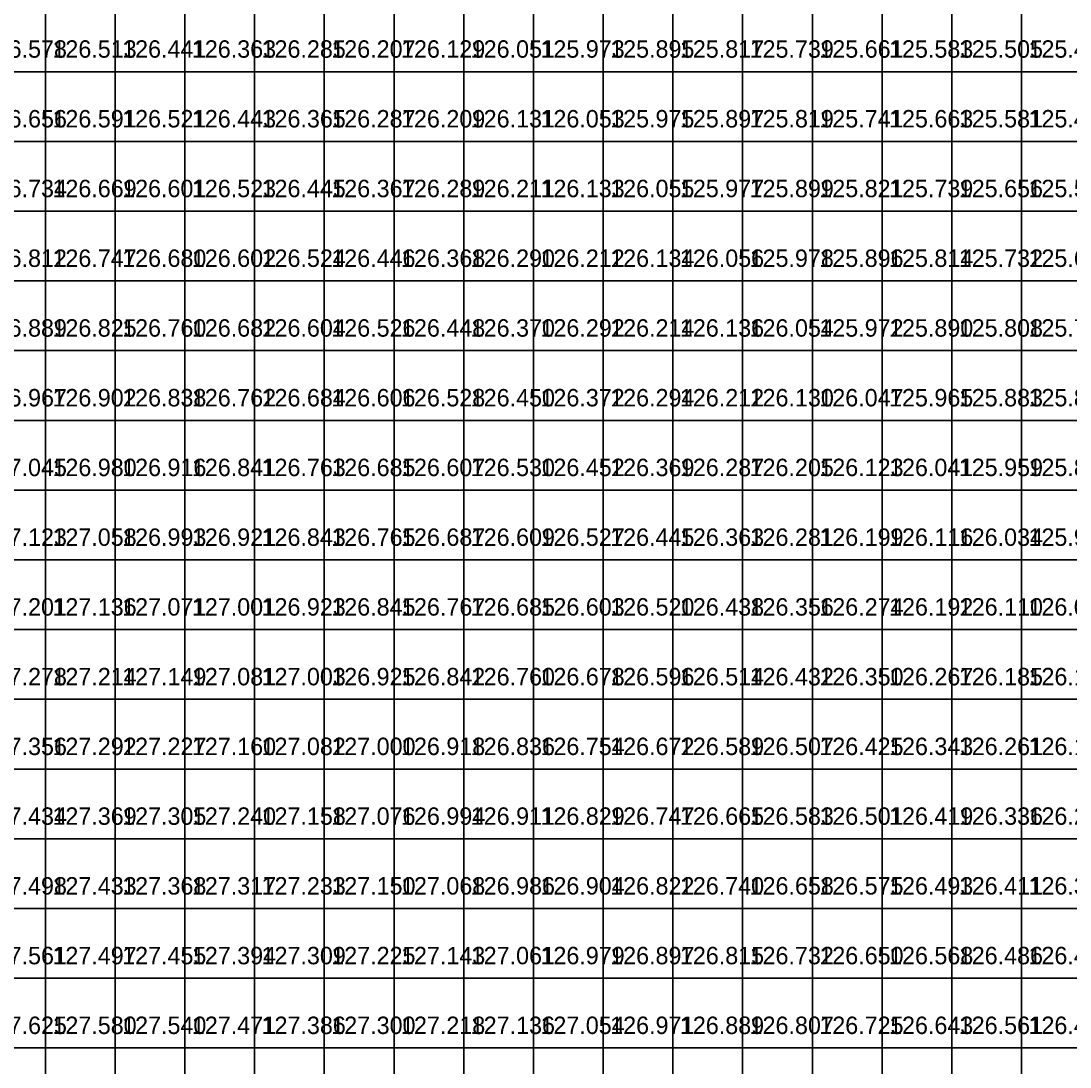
# Model space of a CAD drawing. Header units: metres. Extents: x 287857 to 287978, y 62957 to 63018.
# Drawn here: x 287917.57 to 287932.62, y 62987.56 to 63002.56 of the extents above; entities that cross this region are included whole.
import ezdxf

# ---------------------------------------------------------------- set-up
doc = ezdxf.new("R2010")
doc.units = ezdxf.units.M
for name, color, linetype, true_color in [('SURVEY-INTERP', 7, 'Continuous', 0x94a3b8), ('SURVEY-LEVEL-TXT', 7, 'Continuous', 0x4ade80), ('SURVEY-REAL', 7, 'Continuous', 0x4ade80)]:
    doc.layers.add(name, color=color, linetype=linetype, true_color=true_color)

msp = doc.modelspace()

# ---------------------------------------------------------------- linework, layer by layer
at = {"layer": 'SURVEY-INTERP'}
for points in [[(287916.925, 63001.831, 126.578), (287917.925, 63001.831, 126.578), (287917.925, 63002.831, 126.578), (287916.925, 63002.831, 126.578), (287916.925, 63001.831, 126.578)], [(287917.925, 63001.831, 126.513), (287918.925, 63001.831, 126.513), (287918.925, 63002.831, 126.513), (287917.925, 63002.831, 126.513), (287917.925, 63001.831, 126.513)], [(287918.925, 63001.831, 126.441), (287919.925, 63001.831, 126.441), (287919.925, 63002.831, 126.441), (287918.925, 63002.831, 126.441), (287918.925, 63001.831, 126.441)], [(287919.925, 63001.831, 126.363), (287920.925, 63001.831, 126.363), (287920.925, 63002.831, 126.363), (287919.925, 63002.831, 126.363), (287919.925, 63001.831, 126.363)], [(287920.925, 63001.831, 126.285), (287921.925, 63001.831, 126.285), (287921.925, 63002.831, 126.285), (287920.925, 63002.831, 126.285), (287920.925, 63001.831, 126.285)], [(287921.925, 63001.831, 126.207), (287922.925, 63001.831, 126.207), (287922.925, 63002.831, 126.207), (287921.925, 63002.831, 126.207), (287921.925, 63001.831, 126.207)], [(287922.925, 63001.831, 126.129), (287923.925, 63001.831, 126.129), (287923.925, 63002.831, 126.129), (287922.925, 63002.831, 126.129), (287922.925, 63001.831, 126.129)], [(287923.925, 63001.831, 126.051), (287924.925, 63001.831, 126.051), (287924.925, 63002.831, 126.051), (287923.925, 63002.831, 126.051), (287923.925, 63001.831, 126.051)], [(287924.925, 63001.831, 125.973), (287925.925, 63001.831, 125.973), (287925.925, 63002.831, 125.973), (287924.925, 63002.831, 125.973), (287924.925, 63001.831, 125.973)], [(287925.925, 63001.831, 125.895), (287926.925, 63001.831, 125.895), (287926.925, 63002.831, 125.895), (287925.925, 63002.831, 125.895), (287925.925, 63001.831, 125.895)], [(287926.925, 63001.831, 125.817), (287927.925, 63001.831, 125.817), (287927.925, 63002.831, 125.817), (287926.925, 63002.831, 125.817), (287926.925, 63001.831, 125.817)], [(287927.925, 63001.831, 125.739), (287928.925, 63001.831, 125.739), (287928.925, 63002.831, 125.739), (287927.925, 63002.831, 125.739), (287927.925, 63001.831, 125.739)], [(287928.925, 63001.831, 125.661), (287929.925, 63001.831, 125.661), (287929.925, 63002.831, 125.661), (287928.925, 63002.831, 125.661), (287928.925, 63001.831, 125.661)], [(287929.925, 63001.831, 125.583), (287930.925, 63001.831, 125.583), (287930.925, 63002.831, 125.583), (287929.925, 63002.831, 125.583), (287929.925, 63001.831, 125.583)], [(287930.925, 63001.831, 125.505), (287931.925, 63001.831, 125.505), (287931.925, 63002.831, 125.505), (287930.925, 63002.831, 125.505), (287930.925, 63001.831, 125.505)], [(287931.925, 63001.831, 125.423), (287932.925, 63001.831, 125.423), (287932.925, 63002.831, 125.423), (287931.925, 63002.831, 125.423), (287931.925, 63001.831, 125.423)], [(287916.925, 63000.831, 126.656), (287917.925, 63000.831, 126.656), (287917.925, 63001.831, 126.656), (287916.925, 63001.831, 126.656), (287916.925, 63000.831, 126.656)], [(287917.925, 63000.831, 126.591), (287918.925, 63000.831, 126.591), (287918.925, 63001.831, 126.591), (287917.925, 63001.831, 126.591), (287917.925, 63000.831, 126.591)], [(287918.925, 63000.831, 126.521), (287919.925, 63000.831, 126.521), (287919.925, 63001.831, 126.521), (287918.925, 63001.831, 126.521), (287918.925, 63000.831, 126.521)], [(287919.925, 63000.831, 126.443), (287920.925, 63000.831, 126.443), (287920.925, 63001.831, 126.443), (287919.925, 63001.831, 126.443), (287919.925, 63000.831, 126.443)], [(287920.925, 63000.831, 126.365), (287921.925, 63000.831, 126.365), (287921.925, 63001.831, 126.365), (287920.925, 63001.831, 126.365), (287920.925, 63000.831, 126.365)], [(287921.925, 63000.831, 126.287), (287922.925, 63000.831, 126.287), (287922.925, 63001.831, 126.287), (287921.925, 63001.831, 126.287), (287921.925, 63000.831, 126.287)], [(287922.925, 63000.831, 126.209), (287923.925, 63000.831, 126.209), (287923.925, 63001.831, 126.209), (287922.925, 63001.831, 126.209), (287922.925, 63000.831, 126.209)], [(287923.925, 63000.831, 126.131), (287924.925, 63000.831, 126.131), (287924.925, 63001.831, 126.131), (287923.925, 63001.831, 126.131), (287923.925, 63000.831, 126.131)], [(287924.925, 63000.831, 126.053), (287925.925, 63000.831, 126.053), (287925.925, 63001.831, 126.053), (287924.925, 63001.831, 126.053), (287924.925, 63000.831, 126.053)], [(287925.925, 63000.831, 125.975), (287926.925, 63000.831, 125.975), (287926.925, 63001.831, 125.975), (287925.925, 63001.831, 125.975), (287925.925, 63000.831, 125.975)], [(287926.925, 63000.831, 125.897), (287927.925, 63000.831, 125.897), (287927.925, 63001.831, 125.897), (287926.925, 63001.831, 125.897), (287926.925, 63000.831, 125.897)], [(287927.925, 63000.831, 125.819), (287928.925, 63000.831, 125.819), (287928.925, 63001.831, 125.819), (287927.925, 63001.831, 125.819), (287927.925, 63000.831, 125.819)], [(287928.925, 63000.831, 125.741), (287929.925, 63000.831, 125.741), (287929.925, 63001.831, 125.741), (287928.925, 63001.831, 125.741), (287928.925, 63000.831, 125.741)], [(287929.925, 63000.831, 125.663), (287930.925, 63000.831, 125.663), (287930.925, 63001.831, 125.663), (287929.925, 63001.831, 125.663), (287929.925, 63000.831, 125.663)], [(287930.925, 63000.831, 125.581), (287931.925, 63000.831, 125.581), (287931.925, 63001.831, 125.581), (287930.925, 63001.831, 125.581), (287930.925, 63000.831, 125.581)], [(287931.925, 63000.831, 125.499), (287932.925, 63000.831, 125.499), (287932.925, 63001.831, 125.499), (287931.925, 63001.831, 125.499), (287931.925, 63000.831, 125.499)], [(287916.925, 62999.831, 126.734), (287917.925, 62999.831, 126.734), (287917.925, 63000.831, 126.734), (287916.925, 63000.831, 126.734), (287916.925, 62999.831, 126.734)], [(287917.925, 62999.831, 126.669), (287918.925, 62999.831, 126.669), (287918.925, 63000.831, 126.669), (287917.925, 63000.831, 126.669), (287917.925, 62999.831, 126.669)], [(287918.925, 62999.831, 126.601), (287919.925, 62999.831, 126.601), (287919.925, 63000.831, 126.601), (287918.925, 63000.831, 126.601), (287918.925, 62999.831, 126.601)], [(287919.925, 62999.831, 126.523), (287920.925, 62999.831, 126.523), (287920.925, 63000.831, 126.523), (287919.925, 63000.831, 126.523), (287919.925, 62999.831, 126.523)], [(287920.925, 62999.831, 126.445), (287921.925, 62999.831, 126.445), (287921.925, 63000.831, 126.445), (287920.925, 63000.831, 126.445), (287920.925, 62999.831, 126.445)], [(287921.925, 62999.831, 126.367), (287922.925, 62999.831, 126.367), (287922.925, 63000.831, 126.367), (287921.925, 63000.831, 126.367), (287921.925, 62999.831, 126.367)], [(287922.925, 62999.831, 126.289), (287923.925, 62999.831, 126.289), (287923.925, 63000.831, 126.289), (287922.925, 63000.831, 126.289), (287922.925, 62999.831, 126.289)], [(287923.925, 62999.831, 126.211), (287924.925, 62999.831, 126.211), (287924.925, 63000.831, 126.211), (287923.925, 63000.831, 126.211), (287923.925, 62999.831, 126.211)], [(287924.925, 62999.831, 126.133), (287925.925, 62999.831, 126.133), (287925.925, 63000.831, 126.133), (287924.925, 63000.831, 126.133), (287924.925, 62999.831, 126.133)], [(287925.925, 62999.831, 126.055), (287926.925, 62999.831, 126.055), (287926.925, 63000.831, 126.055), (287925.925, 63000.831, 126.055), (287925.925, 62999.831, 126.055)], [(287926.925, 62999.831, 125.977), (287927.925, 62999.831, 125.977), (287927.925, 63000.831, 125.977), (287926.925, 63000.831, 125.977), (287926.925, 62999.831, 125.977)], [(287927.925, 62999.831, 125.899), (287928.925, 62999.831, 125.899), (287928.925, 63000.831, 125.899), (287927.925, 63000.831, 125.899), (287927.925, 62999.831, 125.899)], [(287928.925, 62999.831, 125.821), (287929.925, 62999.831, 125.821), (287929.925, 63000.831, 125.821), (287928.925, 63000.831, 125.821), (287928.925, 62999.831, 125.821)], [(287929.925, 62999.831, 125.739), (287930.925, 62999.831, 125.739), (287930.925, 63000.831, 125.739), (287929.925, 63000.831, 125.739), (287929.925, 62999.831, 125.739)], [(287930.925, 62999.831, 125.656), (287931.925, 62999.831, 125.656), (287931.925, 63000.831, 125.656), (287930.925, 63000.831, 125.656), (287930.925, 62999.831, 125.656)], [(287931.925, 62999.831, 125.574), (287932.925, 62999.831, 125.574), (287932.925, 63000.831, 125.574), (287931.925, 63000.831, 125.574), (287931.925, 62999.831, 125.574)], [(287916.925, 62998.831, 126.812), (287917.925, 62998.831, 126.812), (287917.925, 62999.831, 126.812), (287916.925, 62999.831, 126.812), (287916.925, 62998.831, 126.812)], [(287917.925, 62998.831, 126.747), (287918.925, 62998.831, 126.747), (287918.925, 62999.831, 126.747), (287917.925, 62999.831, 126.747), (287917.925, 62998.831, 126.747)], [(287918.925, 62998.831, 126.68), (287919.925, 62998.831, 126.68), (287919.925, 62999.831, 126.68), (287918.925, 62999.831, 126.68), (287918.925, 62998.831, 126.68)], [(287919.925, 62998.831, 126.602), (287920.925, 62998.831, 126.602), (287920.925, 62999.831, 126.602), (287919.925, 62999.831, 126.602), (287919.925, 62998.831, 126.602)], [(287920.925, 62998.831, 126.524), (287921.925, 62998.831, 126.524), (287921.925, 62999.831, 126.524), (287920.925, 62999.831, 126.524), (287920.925, 62998.831, 126.524)], [(287921.925, 62998.831, 126.446), (287922.925, 62998.831, 126.446), (287922.925, 62999.831, 126.446), (287921.925, 62999.831, 126.446), (287921.925, 62998.831, 126.446)], [(287922.925, 62998.831, 126.368), (287923.925, 62998.831, 126.368), (287923.925, 62999.831, 126.368), (287922.925, 62999.831, 126.368), (287922.925, 62998.831, 126.368)], [(287923.925, 62998.831, 126.29), (287924.925, 62998.831, 126.29), (287924.925, 62999.831, 126.29), (287923.925, 62999.831, 126.29), (287923.925, 62998.831, 126.29)], [(287924.925, 62998.831, 126.212), (287925.925, 62998.831, 126.212), (287925.925, 62999.831, 126.212), (287924.925, 62999.831, 126.212), (287924.925, 62998.831, 126.212)], [(287925.925, 62998.831, 126.134), (287926.925, 62998.831, 126.134), (287926.925, 62999.831, 126.134), (287925.925, 62999.831, 126.134), (287925.925, 62998.831, 126.134)], [(287926.925, 62998.831, 126.056), (287927.925, 62998.831, 126.056), (287927.925, 62999.831, 126.056), (287926.925, 62999.831, 126.056), (287926.925, 62998.831, 126.056)], [(287927.925, 62998.831, 125.978), (287928.925, 62998.831, 125.978), (287928.925, 62999.831, 125.978), (287927.925, 62999.831, 125.978), (287927.925, 62998.831, 125.978)], [(287928.925, 62998.831, 125.896), (287929.925, 62998.831, 125.896), (287929.925, 62999.831, 125.896), (287928.925, 62999.831, 125.896), (287928.925, 62998.831, 125.896)], [(287929.925, 62998.831, 125.814), (287930.925, 62998.831, 125.814), (287930.925, 62999.831, 125.814), (287929.925, 62999.831, 125.814), (287929.925, 62998.831, 125.814)], [(287930.925, 62998.831, 125.732), (287931.925, 62998.831, 125.732), (287931.925, 62999.831, 125.732), (287930.925, 62999.831, 125.732), (287930.925, 62998.831, 125.732)], [(287931.925, 62998.831, 125.65), (287932.925, 62998.831, 125.65), (287932.925, 62999.831, 125.65), (287931.925, 62999.831, 125.65), (287931.925, 62998.831, 125.65)], [(287916.925, 62997.831, 126.889), (287917.925, 62997.831, 126.889), (287917.925, 62998.831, 126.889), (287916.925, 62998.831, 126.889), (287916.925, 62997.831, 126.889)], [(287917.925, 62997.831, 126.825), (287918.925, 62997.831, 126.825), (287918.925, 62998.831, 126.825), (287917.925, 62998.831, 126.825), (287917.925, 62997.831, 126.825)], [(287918.925, 62997.831, 126.76), (287919.925, 62997.831, 126.76), (287919.925, 62998.831, 126.76), (287918.925, 62998.831, 126.76), (287918.925, 62997.831, 126.76)], [(287919.925, 62997.831, 126.682), (287920.925, 62997.831, 126.682), (287920.925, 62998.831, 126.682), (287919.925, 62998.831, 126.682), (287919.925, 62997.831, 126.682)], [(287920.925, 62997.831, 126.604), (287921.925, 62997.831, 126.604), (287921.925, 62998.831, 126.604), (287920.925, 62998.831, 126.604), (287920.925, 62997.831, 126.604)], [(287921.925, 62997.831, 126.526), (287922.925, 62997.831, 126.526), (287922.925, 62998.831, 126.526), (287921.925, 62998.831, 126.526), (287921.925, 62997.831, 126.526)], [(287922.925, 62997.831, 126.448), (287923.925, 62997.831, 126.448), (287923.925, 62998.831, 126.448), (287922.925, 62998.831, 126.448), (287922.925, 62997.831, 126.448)], [(287923.925, 62997.831, 126.37), (287924.925, 62997.831, 126.37), (287924.925, 62998.831, 126.37), (287923.925, 62998.831, 126.37), (287923.925, 62997.831, 126.37)], [(287924.925, 62997.831, 126.292), (287925.925, 62997.831, 126.292), (287925.925, 62998.831, 126.292), (287924.925, 62998.831, 126.292), (287924.925, 62997.831, 126.292)], [(287925.925, 62997.831, 126.214), (287926.925, 62997.831, 126.214), (287926.925, 62998.831, 126.214), (287925.925, 62998.831, 126.214), (287925.925, 62997.831, 126.214)], [(287926.925, 62997.831, 126.136), (287927.925, 62997.831, 126.136), (287927.925, 62998.831, 126.136), (287926.925, 62998.831, 126.136), (287926.925, 62997.831, 126.136)], [(287927.925, 62997.831, 126.054), (287928.925, 62997.831, 126.054), (287928.925, 62998.831, 126.054), (287927.925, 62998.831, 126.054), (287927.925, 62997.831, 126.054)], [(287928.925, 62997.831, 125.972), (287929.925, 62997.831, 125.972), (287929.925, 62998.831, 125.972), (287928.925, 62998.831, 125.972), (287928.925, 62997.831, 125.972)], [(287929.925, 62997.831, 125.89), (287930.925, 62997.831, 125.89), (287930.925, 62998.831, 125.89), (287929.925, 62998.831, 125.89), (287929.925, 62997.831, 125.89)], [(287930.925, 62997.831, 125.808), (287931.925, 62997.831, 125.808), (287931.925, 62998.831, 125.808), (287930.925, 62998.831, 125.808), (287930.925, 62997.831, 125.808)], [(287931.925, 62997.831, 125.725), (287932.925, 62997.831, 125.725), (287932.925, 62998.831, 125.725), (287931.925, 62998.831, 125.725), (287931.925, 62997.831, 125.725)], [(287916.925, 62996.831, 126.967), (287917.925, 62996.831, 126.967), (287917.925, 62997.831, 126.967), (287916.925, 62997.831, 126.967), (287916.925, 62996.831, 126.967)], [(287917.925, 62996.831, 126.902), (287918.925, 62996.831, 126.902), (287918.925, 62997.831, 126.902), (287917.925, 62997.831, 126.902), (287917.925, 62996.831, 126.902)], [(287918.925, 62996.831, 126.838), (287919.925, 62996.831, 126.838), (287919.925, 62997.831, 126.838), (287918.925, 62997.831, 126.838), (287918.925, 62996.831, 126.838)], [(287919.925, 62996.831, 126.762), (287920.925, 62996.831, 126.762), (287920.925, 62997.831, 126.762), (287919.925, 62997.831, 126.762), (287919.925, 62996.831, 126.762)], [(287920.925, 62996.831, 126.684), (287921.925, 62996.831, 126.684), (287921.925, 62997.831, 126.684), (287920.925, 62997.831, 126.684), (287920.925, 62996.831, 126.684)], [(287921.925, 62996.831, 126.606), (287922.925, 62996.831, 126.606), (287922.925, 62997.831, 126.606), (287921.925, 62997.831, 126.606), (287921.925, 62996.831, 126.606)], [(287922.925, 62996.831, 126.528), (287923.925, 62996.831, 126.528), (287923.925, 62997.831, 126.528), (287922.925, 62997.831, 126.528), (287922.925, 62996.831, 126.528)], [(287923.925, 62996.831, 126.45), (287924.925, 62996.831, 126.45), (287924.925, 62997.831, 126.45), (287923.925, 62997.831, 126.45), (287923.925, 62996.831, 126.45)], [(287924.925, 62996.831, 126.372), (287925.925, 62996.831, 126.372), (287925.925, 62997.831, 126.372), (287924.925, 62997.831, 126.372), (287924.925, 62996.831, 126.372)], [(287925.925, 62996.831, 126.294), (287926.925, 62996.831, 126.294), (287926.925, 62997.831, 126.294), (287925.925, 62997.831, 126.294), (287925.925, 62996.831, 126.294)], [(287926.925, 62996.831, 126.212), (287927.925, 62996.831, 126.212), (287927.925, 62997.831, 126.212), (287926.925, 62997.831, 126.212), (287926.925, 62996.831, 126.212)], [(287927.925, 62996.831, 126.13), (287928.925, 62996.831, 126.13), (287928.925, 62997.831, 126.13), (287927.925, 62997.831, 126.13), (287927.925, 62996.831, 126.13)], [(287928.925, 62996.831, 126.047), (287929.925, 62996.831, 126.047), (287929.925, 62997.831, 126.047), (287928.925, 62997.831, 126.047), (287928.925, 62996.831, 126.047)], [(287929.925, 62996.831, 125.965), (287930.925, 62996.831, 125.965), (287930.925, 62997.831, 125.965), (287929.925, 62997.831, 125.965), (287929.925, 62996.831, 125.965)], [(287930.925, 62996.831, 125.883), (287931.925, 62996.831, 125.883), (287931.925, 62997.831, 125.883), (287930.925, 62997.831, 125.883), (287930.925, 62996.831, 125.883)], [(287931.925, 62996.831, 125.801), (287932.925, 62996.831, 125.801), (287932.925, 62997.831, 125.801), (287931.925, 62997.831, 125.801), (287931.925, 62996.831, 125.801)], [(287916.925, 62995.831, 127.045), (287917.925, 62995.831, 127.045), (287917.925, 62996.831, 127.045), (287916.925, 62996.831, 127.045), (287916.925, 62995.831, 127.045)], [(287917.925, 62995.831, 126.98), (287918.925, 62995.831, 126.98), (287918.925, 62996.831, 126.98), (287917.925, 62996.831, 126.98), (287917.925, 62995.831, 126.98)], [(287918.925, 62995.831, 126.916), (287919.925, 62995.831, 126.916), (287919.925, 62996.831, 126.916), (287918.925, 62996.831, 126.916), (287918.925, 62995.831, 126.916)], [(287919.925, 62995.831, 126.841), (287920.925, 62995.831, 126.841), (287920.925, 62996.831, 126.841), (287919.925, 62996.831, 126.841), (287919.925, 62995.831, 126.841)], [(287920.925, 62995.831, 126.763), (287921.925, 62995.831, 126.763), (287921.925, 62996.831, 126.763), (287920.925, 62996.831, 126.763), (287920.925, 62995.831, 126.763)], [(287921.925, 62995.831, 126.685), (287922.925, 62995.831, 126.685), (287922.925, 62996.831, 126.685), (287921.925, 62996.831, 126.685), (287921.925, 62995.831, 126.685)], [(287922.925, 62995.831, 126.607), (287923.925, 62995.831, 126.607), (287923.925, 62996.831, 126.607), (287922.925, 62996.831, 126.607), (287922.925, 62995.831, 126.607)], [(287923.925, 62995.831, 126.53), (287924.925, 62995.831, 126.53), (287924.925, 62996.831, 126.53), (287923.925, 62996.831, 126.53), (287923.925, 62995.831, 126.53)], [(287924.925, 62995.831, 126.452), (287925.925, 62995.831, 126.452), (287925.925, 62996.831, 126.452), (287924.925, 62996.831, 126.452), (287924.925, 62995.831, 126.452)], [(287925.925, 62995.831, 126.369), (287926.925, 62995.831, 126.369), (287926.925, 62996.831, 126.369), (287925.925, 62996.831, 126.369), (287925.925, 62995.831, 126.369)], [(287926.925, 62995.831, 126.287), (287927.925, 62995.831, 126.287), (287927.925, 62996.831, 126.287), (287926.925, 62996.831, 126.287), (287926.925, 62995.831, 126.287)], [(287927.925, 62995.831, 126.205), (287928.925, 62995.831, 126.205), (287928.925, 62996.831, 126.205), (287927.925, 62996.831, 126.205), (287927.925, 62995.831, 126.205)], [(287928.925, 62995.831, 126.123), (287929.925, 62995.831, 126.123), (287929.925, 62996.831, 126.123), (287928.925, 62996.831, 126.123), (287928.925, 62995.831, 126.123)], [(287929.925, 62995.831, 126.041), (287930.925, 62995.831, 126.041), (287930.925, 62996.831, 126.041), (287929.925, 62996.831, 126.041), (287929.925, 62995.831, 126.041)], [(287930.925, 62995.831, 125.959), (287931.925, 62995.831, 125.959), (287931.925, 62996.831, 125.959), (287930.925, 62996.831, 125.959), (287930.925, 62995.831, 125.959)], [(287931.925, 62995.831, 125.877), (287932.925, 62995.831, 125.877), (287932.925, 62996.831, 125.877), (287931.925, 62996.831, 125.877), (287931.925, 62995.831, 125.877)], [(287916.925, 62994.831, 127.123), (287917.925, 62994.831, 127.123), (287917.925, 62995.831, 127.123), (287916.925, 62995.831, 127.123), (287916.925, 62994.831, 127.123)], [(287917.925, 62994.831, 127.058), (287918.925, 62994.831, 127.058), (287918.925, 62995.831, 127.058), (287917.925, 62995.831, 127.058), (287917.925, 62994.831, 127.058)], [(287918.925, 62994.831, 126.993), (287919.925, 62994.831, 126.993), (287919.925, 62995.831, 126.993), (287918.925, 62995.831, 126.993), (287918.925, 62994.831, 126.993)], [(287919.925, 62994.831, 126.921), (287920.925, 62994.831, 126.921), (287920.925, 62995.831, 126.921), (287919.925, 62995.831, 126.921), (287919.925, 62994.831, 126.921)], [(287920.925, 62994.831, 126.843), (287921.925, 62994.831, 126.843), (287921.925, 62995.831, 126.843), (287920.925, 62995.831, 126.843), (287920.925, 62994.831, 126.843)], [(287921.925, 62994.831, 126.765), (287922.925, 62994.831, 126.765), (287922.925, 62995.831, 126.765), (287921.925, 62995.831, 126.765), (287921.925, 62994.831, 126.765)], [(287922.925, 62994.831, 126.687), (287923.925, 62994.831, 126.687), (287923.925, 62995.831, 126.687), (287922.925, 62995.831, 126.687), (287922.925, 62994.831, 126.687)], [(287923.925, 62994.831, 126.609), (287924.925, 62994.831, 126.609), (287924.925, 62995.831, 126.609), (287923.925, 62995.831, 126.609), (287923.925, 62994.831, 126.609)], [(287924.925, 62994.831, 126.527), (287925.925, 62994.831, 126.527), (287925.925, 62995.831, 126.527), (287924.925, 62995.831, 126.527), (287924.925, 62994.831, 126.527)], [(287925.925, 62994.831, 126.445), (287926.925, 62994.831, 126.445), (287926.925, 62995.831, 126.445), (287925.925, 62995.831, 126.445), (287925.925, 62994.831, 126.445)], [(287926.925, 62994.831, 126.363), (287927.925, 62994.831, 126.363), (287927.925, 62995.831, 126.363), (287926.925, 62995.831, 126.363), (287926.925, 62994.831, 126.363)], [(287927.925, 62994.831, 126.281), (287928.925, 62994.831, 126.281), (287928.925, 62995.831, 126.281), (287927.925, 62995.831, 126.281), (287927.925, 62994.831, 126.281)], [(287928.925, 62994.831, 126.199), (287929.925, 62994.831, 126.199), (287929.925, 62995.831, 126.199), (287928.925, 62995.831, 126.199), (287928.925, 62994.831, 126.199)], [(287929.925, 62994.831, 126.116), (287930.925, 62994.831, 126.116), (287930.925, 62995.831, 126.116), (287929.925, 62995.831, 126.116), (287929.925, 62994.831, 126.116)], [(287930.925, 62994.831, 126.034), (287931.925, 62994.831, 126.034), (287931.925, 62995.831, 126.034), (287930.925, 62995.831, 126.034), (287930.925, 62994.831, 126.034)], [(287931.925, 62994.831, 125.952), (287932.925, 62994.831, 125.952), (287932.925, 62995.831, 125.952), (287931.925, 62995.831, 125.952), (287931.925, 62994.831, 125.952)], [(287916.925, 62993.831, 127.201), (287917.925, 62993.831, 127.201), (287917.925, 62994.831, 127.201), (287916.925, 62994.831, 127.201), (287916.925, 62993.831, 127.201)], [(287917.925, 62993.831, 127.136), (287918.925, 62993.831, 127.136), (287918.925, 62994.831, 127.136), (287917.925, 62994.831, 127.136), (287917.925, 62993.831, 127.136)], [(287918.925, 62993.831, 127.071), (287919.925, 62993.831, 127.071), (287919.925, 62994.831, 127.071), (287918.925, 62994.831, 127.071), (287918.925, 62993.831, 127.071)], [(287919.925, 62993.831, 127.001), (287920.925, 62993.831, 127.001), (287920.925, 62994.831, 127.001), (287919.925, 62994.831, 127.001), (287919.925, 62993.831, 127.001)], [(287920.925, 62993.831, 126.923), (287921.925, 62993.831, 126.923), (287921.925, 62994.831, 126.923), (287920.925, 62994.831, 126.923), (287920.925, 62993.831, 126.923)], [(287921.925, 62993.831, 126.845), (287922.925, 62993.831, 126.845), (287922.925, 62994.831, 126.845), (287921.925, 62994.831, 126.845), (287921.925, 62993.831, 126.845)], [(287922.925, 62993.831, 126.767), (287923.925, 62993.831, 126.767), (287923.925, 62994.831, 126.767), (287922.925, 62994.831, 126.767), (287922.925, 62993.831, 126.767)], [(287923.925, 62993.831, 126.685), (287924.925, 62993.831, 126.685), (287924.925, 62994.831, 126.685), (287923.925, 62994.831, 126.685), (287923.925, 62993.831, 126.685)], [(287924.925, 62993.831, 126.603), (287925.925, 62993.831, 126.603), (287925.925, 62994.831, 126.603), (287924.925, 62994.831, 126.603), (287924.925, 62993.831, 126.603)], [(287925.925, 62993.831, 126.52), (287926.925, 62993.831, 126.52), (287926.925, 62994.831, 126.52), (287925.925, 62994.831, 126.52), (287925.925, 62993.831, 126.52)], [(287926.925, 62993.831, 126.438), (287927.925, 62993.831, 126.438), (287927.925, 62994.831, 126.438), (287926.925, 62994.831, 126.438), (287926.925, 62993.831, 126.438)], [(287927.925, 62993.831, 126.356), (287928.925, 62993.831, 126.356), (287928.925, 62994.831, 126.356), (287927.925, 62994.831, 126.356), (287927.925, 62993.831, 126.356)], [(287928.925, 62993.831, 126.274), (287929.925, 62993.831, 126.274), (287929.925, 62994.831, 126.274), (287928.925, 62994.831, 126.274), (287928.925, 62993.831, 126.274)], [(287929.925, 62993.831, 126.192), (287930.925, 62993.831, 126.192), (287930.925, 62994.831, 126.192), (287929.925, 62994.831, 126.192), (287929.925, 62993.831, 126.192)], [(287930.925, 62993.831, 126.11), (287931.925, 62993.831, 126.11), (287931.925, 62994.831, 126.11), (287930.925, 62994.831, 126.11), (287930.925, 62993.831, 126.11)], [(287931.925, 62993.831, 126.028), (287932.925, 62993.831, 126.028), (287932.925, 62994.831, 126.028), (287931.925, 62994.831, 126.028), (287931.925, 62993.831, 126.028)], [(287916.925, 62992.831, 127.278), (287917.925, 62992.831, 127.278), (287917.925, 62993.831, 127.278), (287916.925, 62993.831, 127.278), (287916.925, 62992.831, 127.278)], [(287917.925, 62992.831, 127.214), (287918.925, 62992.831, 127.214), (287918.925, 62993.831, 127.214), (287917.925, 62993.831, 127.214), (287917.925, 62992.831, 127.214)], [(287918.925, 62992.831, 127.149), (287919.925, 62992.831, 127.149), (287919.925, 62993.831, 127.149), (287918.925, 62993.831, 127.149), (287918.925, 62992.831, 127.149)], [(287919.925, 62992.831, 127.081), (287920.925, 62992.831, 127.081), (287920.925, 62993.831, 127.081), (287919.925, 62993.831, 127.081), (287919.925, 62992.831, 127.081)], [(287920.925, 62992.831, 127.003), (287921.925, 62992.831, 127.003), (287921.925, 62993.831, 127.003), (287920.925, 62993.831, 127.003), (287920.925, 62992.831, 127.003)], [(287921.925, 62992.831, 126.925), (287922.925, 62992.831, 126.925), (287922.925, 62993.831, 126.925), (287921.925, 62993.831, 126.925), (287921.925, 62992.831, 126.925)], [(287922.925, 62992.831, 126.842), (287923.925, 62992.831, 126.842), (287923.925, 62993.831, 126.842), (287922.925, 62993.831, 126.842), (287922.925, 62992.831, 126.842)], [(287923.925, 62992.831, 126.76), (287924.925, 62992.831, 126.76), (287924.925, 62993.831, 126.76), (287923.925, 62993.831, 126.76), (287923.925, 62992.831, 126.76)], [(287924.925, 62992.831, 126.678), (287925.925, 62992.831, 126.678), (287925.925, 62993.831, 126.678), (287924.925, 62993.831, 126.678), (287924.925, 62992.831, 126.678)], [(287925.925, 62992.831, 126.596), (287926.925, 62992.831, 126.596), (287926.925, 62993.831, 126.596), (287925.925, 62993.831, 126.596), (287925.925, 62992.831, 126.596)], [(287926.925, 62992.831, 126.514), (287927.925, 62992.831, 126.514), (287927.925, 62993.831, 126.514), (287926.925, 62993.831, 126.514), (287926.925, 62992.831, 126.514)], [(287927.925, 62992.831, 126.432), (287928.925, 62992.831, 126.432), (287928.925, 62993.831, 126.432), (287927.925, 62993.831, 126.432), (287927.925, 62992.831, 126.432)], [(287928.925, 62992.831, 126.35), (287929.925, 62992.831, 126.35), (287929.925, 62993.831, 126.35), (287928.925, 62993.831, 126.35), (287928.925, 62992.831, 126.35)], [(287929.925, 62992.831, 126.267), (287930.925, 62992.831, 126.267), (287930.925, 62993.831, 126.267), (287929.925, 62993.831, 126.267), (287929.925, 62992.831, 126.267)], [(287930.925, 62992.831, 126.185), (287931.925, 62992.831, 126.185), (287931.925, 62993.831, 126.185), (287930.925, 62993.831, 126.185), (287930.925, 62992.831, 126.185)], [(287931.925, 62992.831, 126.103), (287932.925, 62992.831, 126.103), (287932.925, 62993.831, 126.103), (287931.925, 62993.831, 126.103), (287931.925, 62992.831, 126.103)], [(287916.925, 62991.831, 127.356), (287917.925, 62991.831, 127.356), (287917.925, 62992.831, 127.356), (287916.925, 62992.831, 127.356), (287916.925, 62991.831, 127.356)], [(287917.925, 62991.831, 127.292), (287918.925, 62991.831, 127.292), (287918.925, 62992.831, 127.292), (287917.925, 62992.831, 127.292), (287917.925, 62991.831, 127.292)], [(287918.925, 62991.831, 127.227), (287919.925, 62991.831, 127.227), (287919.925, 62992.831, 127.227), (287918.925, 62992.831, 127.227), (287918.925, 62991.831, 127.227)], [(287919.925, 62991.831, 127.16), (287920.925, 62991.831, 127.16), (287920.925, 62992.831, 127.16), (287919.925, 62992.831, 127.16), (287919.925, 62991.831, 127.16)], [(287920.925, 62991.831, 127.082), (287921.925, 62991.831, 127.082), (287921.925, 62992.831, 127.082), (287920.925, 62992.831, 127.082), (287920.925, 62991.831, 127.082)], [(287921.925, 62991.831, 127), (287922.925, 62991.831, 127), (287922.925, 62992.831, 127), (287921.925, 62992.831, 127), (287921.925, 62991.831, 127)], [(287922.925, 62991.831, 126.918), (287923.925, 62991.831, 126.918), (287923.925, 62992.831, 126.918), (287922.925, 62992.831, 126.918), (287922.925, 62991.831, 126.918)], [(287923.925, 62991.831, 126.836), (287924.925, 62991.831, 126.836), (287924.925, 62992.831, 126.836), (287923.925, 62992.831, 126.836), (287923.925, 62991.831, 126.836)], [(287924.925, 62991.831, 126.754), (287925.925, 62991.831, 126.754), (287925.925, 62992.831, 126.754), (287924.925, 62992.831, 126.754), (287924.925, 62991.831, 126.754)], [(287925.925, 62991.831, 126.672), (287926.925, 62991.831, 126.672), (287926.925, 62992.831, 126.672), (287925.925, 62992.831, 126.672), (287925.925, 62991.831, 126.672)], [(287926.925, 62991.831, 126.589), (287927.925, 62991.831, 126.589), (287927.925, 62992.831, 126.589), (287926.925, 62992.831, 126.589), (287926.925, 62991.831, 126.589)], [(287927.925, 62991.831, 126.507), (287928.925, 62991.831, 126.507), (287928.925, 62992.831, 126.507), (287927.925, 62992.831, 126.507), (287927.925, 62991.831, 126.507)], [(287928.925, 62991.831, 126.425), (287929.925, 62991.831, 126.425), (287929.925, 62992.831, 126.425), (287928.925, 62992.831, 126.425), (287928.925, 62991.831, 126.425)], [(287929.925, 62991.831, 126.343), (287930.925, 62991.831, 126.343), (287930.925, 62992.831, 126.343), (287929.925, 62992.831, 126.343), (287929.925, 62991.831, 126.343)], [(287930.925, 62991.831, 126.261), (287931.925, 62991.831, 126.261), (287931.925, 62992.831, 126.261), (287930.925, 62992.831, 126.261), (287930.925, 62991.831, 126.261)], [(287931.925, 62991.831, 126.179), (287932.925, 62991.831, 126.179), (287932.925, 62992.831, 126.179), (287931.925, 62992.831, 126.179), (287931.925, 62991.831, 126.179)], [(287916.925, 62990.831, 127.434), (287917.925, 62990.831, 127.434), (287917.925, 62991.831, 127.434), (287916.925, 62991.831, 127.434), (287916.925, 62990.831, 127.434)], [(287917.925, 62990.831, 127.369), (287918.925, 62990.831, 127.369), (287918.925, 62991.831, 127.369), (287917.925, 62991.831, 127.369), (287917.925, 62990.831, 127.369)], [(287918.925, 62990.831, 127.305), (287919.925, 62990.831, 127.305), (287919.925, 62991.831, 127.305), (287918.925, 62991.831, 127.305), (287918.925, 62990.831, 127.305)], [(287920.925, 62990.831, 127.158), (287921.925, 62990.831, 127.158), (287921.925, 62991.831, 127.158), (287920.925, 62991.831, 127.158), (287920.925, 62990.831, 127.158)], [(287921.925, 62990.831, 127.076), (287922.925, 62990.831, 127.076), (287922.925, 62991.831, 127.076), (287921.925, 62991.831, 127.076), (287921.925, 62990.831, 127.076)], [(287922.925, 62990.831, 126.994), (287923.925, 62990.831, 126.994), (287923.925, 62991.831, 126.994), (287922.925, 62991.831, 126.994), (287922.925, 62990.831, 126.994)], [(287923.925, 62990.831, 126.911), (287924.925, 62990.831, 126.911), (287924.925, 62991.831, 126.911), (287923.925, 62991.831, 126.911), (287923.925, 62990.831, 126.911)], [(287924.925, 62990.831, 126.829), (287925.925, 62990.831, 126.829), (287925.925, 62991.831, 126.829), (287924.925, 62991.831, 126.829), (287924.925, 62990.831, 126.829)], [(287925.925, 62990.831, 126.747), (287926.925, 62990.831, 126.747), (287926.925, 62991.831, 126.747), (287925.925, 62991.831, 126.747), (287925.925, 62990.831, 126.747)], [(287926.925, 62990.831, 126.665), (287927.925, 62990.831, 126.665), (287927.925, 62991.831, 126.665), (287926.925, 62991.831, 126.665), (287926.925, 62990.831, 126.665)], [(287927.925, 62990.831, 126.583), (287928.925, 62990.831, 126.583), (287928.925, 62991.831, 126.583), (287927.925, 62991.831, 126.583), (287927.925, 62990.831, 126.583)], [(287928.925, 62990.831, 126.501), (287929.925, 62990.831, 126.501), (287929.925, 62991.831, 126.501), (287928.925, 62991.831, 126.501), (287928.925, 62990.831, 126.501)], [(287929.925, 62990.831, 126.419), (287930.925, 62990.831, 126.419), (287930.925, 62991.831, 126.419), (287929.925, 62991.831, 126.419), (287929.925, 62990.831, 126.419)], [(287930.925, 62990.831, 126.336), (287931.925, 62990.831, 126.336), (287931.925, 62991.831, 126.336), (287930.925, 62991.831, 126.336), (287930.925, 62990.831, 126.336)], [(287931.925, 62990.831, 126.254), (287932.925, 62990.831, 126.254), (287932.925, 62991.831, 126.254), (287931.925, 62991.831, 126.254), (287931.925, 62990.831, 126.254)], [(287916.925, 62989.831, 127.498), (287917.925, 62989.831, 127.498), (287917.925, 62990.831, 127.498), (287916.925, 62990.831, 127.498), (287916.925, 62989.831, 127.498)], [(287917.925, 62989.831, 127.433), (287918.925, 62989.831, 127.433), (287918.925, 62990.831, 127.433), (287917.925, 62990.831, 127.433), (287917.925, 62989.831, 127.433)], [(287918.925, 62989.831, 127.368), (287919.925, 62989.831, 127.368), (287919.925, 62990.831, 127.368), (287918.925, 62990.831, 127.368), (287918.925, 62989.831, 127.368)], [(287919.925, 62989.831, 127.317), (287920.925, 62989.831, 127.317), (287920.925, 62990.831, 127.317), (287919.925, 62990.831, 127.317), (287919.925, 62989.831, 127.317)], [(287920.925, 62989.831, 127.233), (287921.925, 62989.831, 127.233), (287921.925, 62990.831, 127.233), (287920.925, 62990.831, 127.233), (287920.925, 62989.831, 127.233)], [(287921.925, 62989.831, 127.15), (287922.925, 62989.831, 127.15), (287922.925, 62990.831, 127.15), (287921.925, 62990.831, 127.15), (287921.925, 62989.831, 127.15)], [(287922.925, 62989.831, 127.068), (287923.925, 62989.831, 127.068), (287923.925, 62990.831, 127.068), (287922.925, 62990.831, 127.068), (287922.925, 62989.831, 127.068)], [(287923.925, 62989.831, 126.986), (287924.925, 62989.831, 126.986), (287924.925, 62990.831, 126.986), (287923.925, 62990.831, 126.986), (287923.925, 62989.831, 126.986)], [(287924.925, 62989.831, 126.904), (287925.925, 62989.831, 126.904), (287925.925, 62990.831, 126.904), (287924.925, 62990.831, 126.904), (287924.925, 62989.831, 126.904)], [(287925.925, 62989.831, 126.822), (287926.925, 62989.831, 126.822), (287926.925, 62990.831, 126.822), (287925.925, 62990.831, 126.822), (287925.925, 62989.831, 126.822)], [(287926.925, 62989.831, 126.74), (287927.925, 62989.831, 126.74), (287927.925, 62990.831, 126.74), (287926.925, 62990.831, 126.74), (287926.925, 62989.831, 126.74)], [(287927.925, 62989.831, 126.658), (287928.925, 62989.831, 126.658), (287928.925, 62990.831, 126.658), (287927.925, 62990.831, 126.658), (287927.925, 62989.831, 126.658)], [(287928.925, 62989.831, 126.575), (287929.925, 62989.831, 126.575), (287929.925, 62990.831, 126.575), (287928.925, 62990.831, 126.575), (287928.925, 62989.831, 126.575)], [(287929.925, 62989.831, 126.493), (287930.925, 62989.831, 126.493), (287930.925, 62990.831, 126.493), (287929.925, 62990.831, 126.493), (287929.925, 62989.831, 126.493)], [(287930.925, 62989.831, 126.411), (287931.925, 62989.831, 126.411), (287931.925, 62990.831, 126.411), (287930.925, 62990.831, 126.411), (287930.925, 62989.831, 126.411)], [(287931.925, 62989.831, 126.329), (287932.925, 62989.831, 126.329), (287932.925, 62990.831, 126.329), (287931.925, 62990.831, 126.329), (287931.925, 62989.831, 126.329)], [(287916.925, 62988.831, 127.561), (287917.925, 62988.831, 127.561), (287917.925, 62989.831, 127.561), (287916.925, 62989.831, 127.561), (287916.925, 62988.831, 127.561)], [(287917.925, 62988.831, 127.497), (287918.925, 62988.831, 127.497), (287918.925, 62989.831, 127.497), (287917.925, 62989.831, 127.497), (287917.925, 62988.831, 127.497)], [(287918.925, 62988.831, 127.455), (287919.925, 62988.831, 127.455), (287919.925, 62989.831, 127.455), (287918.925, 62989.831, 127.455), (287918.925, 62988.831, 127.455)], [(287919.925, 62988.831, 127.394), (287920.925, 62988.831, 127.394), (287920.925, 62989.831, 127.394), (287919.925, 62989.831, 127.394), (287919.925, 62988.831, 127.394)], [(287920.925, 62988.831, 127.309), (287921.925, 62988.831, 127.309), (287921.925, 62989.831, 127.309), (287920.925, 62989.831, 127.309), (287920.925, 62988.831, 127.309)], [(287921.925, 62988.831, 127.225), (287922.925, 62988.831, 127.225), (287922.925, 62989.831, 127.225), (287921.925, 62989.831, 127.225), (287921.925, 62988.831, 127.225)], [(287922.925, 62988.831, 127.143), (287923.925, 62988.831, 127.143), (287923.925, 62989.831, 127.143), (287922.925, 62989.831, 127.143), (287922.925, 62988.831, 127.143)], [(287923.925, 62988.831, 127.061), (287924.925, 62988.831, 127.061), (287924.925, 62989.831, 127.061), (287923.925, 62989.831, 127.061), (287923.925, 62988.831, 127.061)], [(287924.925, 62988.831, 126.979), (287925.925, 62988.831, 126.979), (287925.925, 62989.831, 126.979), (287924.925, 62989.831, 126.979), (287924.925, 62988.831, 126.979)], [(287925.925, 62988.831, 126.897), (287926.925, 62988.831, 126.897), (287926.925, 62989.831, 126.897), (287925.925, 62989.831, 126.897), (287925.925, 62988.831, 126.897)], [(287926.925, 62988.831, 126.815), (287927.925, 62988.831, 126.815), (287927.925, 62989.831, 126.815), (287926.925, 62989.831, 126.815), (287926.925, 62988.831, 126.815)], [(287927.925, 62988.831, 126.732), (287928.925, 62988.831, 126.732), (287928.925, 62989.831, 126.732), (287927.925, 62989.831, 126.732), (287927.925, 62988.831, 126.732)], [(287928.925, 62988.831, 126.65), (287929.925, 62988.831, 126.65), (287929.925, 62989.831, 126.65), (287928.925, 62989.831, 126.65), (287928.925, 62988.831, 126.65)], [(287929.925, 62988.831, 126.568), (287930.925, 62988.831, 126.568), (287930.925, 62989.831, 126.568), (287929.925, 62989.831, 126.568), (287929.925, 62988.831, 126.568)], [(287930.925, 62988.831, 126.486), (287931.925, 62988.831, 126.486), (287931.925, 62989.831, 126.486), (287930.925, 62989.831, 126.486), (287930.925, 62988.831, 126.486)], [(287931.925, 62988.831, 126.404), (287932.925, 62988.831, 126.404), (287932.925, 62989.831, 126.404), (287931.925, 62989.831, 126.404), (287931.925, 62988.831, 126.404)], [(287916.925, 62987.831, 127.625), (287917.925, 62987.831, 127.625), (287917.925, 62988.831, 127.625), (287916.925, 62988.831, 127.625), (287916.925, 62987.831, 127.625)], [(287917.925, 62987.831, 127.58), (287918.925, 62987.831, 127.58), (287918.925, 62988.831, 127.58), (287917.925, 62988.831, 127.58), (287917.925, 62987.831, 127.58)], [(287918.925, 62987.831, 127.54), (287919.925, 62987.831, 127.54), (287919.925, 62988.831, 127.54), (287918.925, 62988.831, 127.54), (287918.925, 62987.831, 127.54)], [(287919.925, 62987.831, 127.471), (287920.925, 62987.831, 127.471), (287920.925, 62988.831, 127.471), (287919.925, 62988.831, 127.471), (287919.925, 62987.831, 127.471)], [(287920.925, 62987.831, 127.386), (287921.925, 62987.831, 127.386), (287921.925, 62988.831, 127.386), (287920.925, 62988.831, 127.386), (287920.925, 62987.831, 127.386)], [(287921.925, 62987.831, 127.3), (287922.925, 62987.831, 127.3), (287922.925, 62988.831, 127.3), (287921.925, 62988.831, 127.3), (287921.925, 62987.831, 127.3)], [(287922.925, 62987.831, 127.218), (287923.925, 62987.831, 127.218), (287923.925, 62988.831, 127.218), (287922.925, 62988.831, 127.218), (287922.925, 62987.831, 127.218)], [(287923.925, 62987.831, 127.136), (287924.925, 62987.831, 127.136), (287924.925, 62988.831, 127.136), (287923.925, 62988.831, 127.136), (287923.925, 62987.831, 127.136)], [(287924.925, 62987.831, 127.054), (287925.925, 62987.831, 127.054), (287925.925, 62988.831, 127.054), (287924.925, 62988.831, 127.054), (287924.925, 62987.831, 127.054)], [(287925.925, 62987.831, 126.971), (287926.925, 62987.831, 126.971), (287926.925, 62988.831, 126.971), (287925.925, 62988.831, 126.971), (287925.925, 62987.831, 126.971)], [(287926.925, 62987.831, 126.889), (287927.925, 62987.831, 126.889), (287927.925, 62988.831, 126.889), (287926.925, 62988.831, 126.889), (287926.925, 62987.831, 126.889)], [(287927.925, 62987.831, 126.807), (287928.925, 62987.831, 126.807), (287928.925, 62988.831, 126.807), (287927.925, 62988.831, 126.807), (287927.925, 62987.831, 126.807)], [(287928.925, 62987.831, 126.725), (287929.925, 62987.831, 126.725), (287929.925, 62988.831, 126.725), (287928.925, 62988.831, 126.725), (287928.925, 62987.831, 126.725)], [(287929.925, 62987.831, 126.643), (287930.925, 62987.831, 126.643), (287930.925, 62988.831, 126.643), (287929.925, 62988.831, 126.643), (287929.925, 62987.831, 126.643)], [(287930.925, 62987.831, 126.561), (287931.925, 62987.831, 126.561), (287931.925, 62988.831, 126.561), (287930.925, 62988.831, 126.561), (287930.925, 62987.831, 126.561)], [(287931.925, 62987.831, 126.496), (287932.925, 62987.831, 126.496), (287932.925, 62988.831, 126.496), (287931.925, 62988.831, 126.496), (287931.925, 62987.831, 126.496)], [(287916.925, 62986.831, 127.705), (287917.925, 62986.831, 127.705), (287917.925, 62987.831, 127.705), (287916.925, 62987.831, 127.705), (287916.925, 62986.831, 127.705)], [(287917.925, 62986.831, 127.67), (287918.925, 62986.831, 127.67), (287918.925, 62987.831, 127.67), (287917.925, 62987.831, 127.67), (287917.925, 62986.831, 127.67)], [(287918.925, 62986.831, 127.62), (287919.925, 62986.831, 127.62), (287919.925, 62987.831, 127.62), (287918.925, 62987.831, 127.62), (287918.925, 62986.831, 127.62)], [(287919.925, 62986.831, 127.549), (287920.925, 62986.831, 127.549), (287920.925, 62987.831, 127.549), (287919.925, 62987.831, 127.549), (287919.925, 62986.831, 127.549)], [(287920.925, 62986.831, 127.463), (287921.925, 62986.831, 127.463), (287921.925, 62987.831, 127.463), (287920.925, 62987.831, 127.463), (287920.925, 62986.831, 127.463)], [(287921.925, 62986.831, 127.377), (287922.925, 62986.831, 127.377), (287922.925, 62987.831, 127.377), (287921.925, 62987.831, 127.377), (287921.925, 62986.831, 127.377)], [(287922.925, 62986.831, 127.293), (287923.925, 62986.831, 127.293), (287923.925, 62987.831, 127.293), (287922.925, 62987.831, 127.293), (287922.925, 62986.831, 127.293)], [(287923.925, 62986.831, 127.21), (287924.925, 62986.831, 127.21), (287924.925, 62987.831, 127.21), (287923.925, 62987.831, 127.21), (287923.925, 62986.831, 127.21)], [(287924.925, 62986.831, 127.128), (287925.925, 62986.831, 127.128), (287925.925, 62987.831, 127.128), (287924.925, 62987.831, 127.128), (287924.925, 62986.831, 127.128)], [(287925.925, 62986.831, 127.046), (287926.925, 62986.831, 127.046), (287926.925, 62987.831, 127.046), (287925.925, 62987.831, 127.046), (287925.925, 62986.831, 127.046)], [(287926.925, 62986.831, 126.964), (287927.925, 62986.831, 126.964), (287927.925, 62987.831, 126.964), (287926.925, 62987.831, 126.964), (287926.925, 62986.831, 126.964)], [(287927.925, 62986.831, 126.882), (287928.925, 62986.831, 126.882), (287928.925, 62987.831, 126.882), (287927.925, 62987.831, 126.882), (287927.925, 62986.831, 126.882)], [(287928.925, 62986.831, 126.8), (287929.925, 62986.831, 126.8), (287929.925, 62987.831, 126.8), (287928.925, 62987.831, 126.8), (287928.925, 62986.831, 126.8)], [(287929.925, 62986.831, 126.718), (287930.925, 62986.831, 126.718), (287930.925, 62987.831, 126.718), (287929.925, 62987.831, 126.718), (287929.925, 62986.831, 126.718)], [(287930.925, 62986.831, 126.65), (287931.925, 62986.831, 126.65), (287931.925, 62987.831, 126.65), (287930.925, 62987.831, 126.65), (287930.925, 62986.831, 126.65)], [(287931.925, 62986.831, 126.594), (287932.925, 62986.831, 126.594), (287932.925, 62987.831, 126.594), (287931.925, 62987.831, 126.594), (287931.925, 62986.831, 126.594)]]:
    msp.add_polyline3d(points, dxfattribs=at)
at = {"layer": 'SURVEY-REAL'}
msp.add_polyline3d([(287919.925, 62990.831, 127.24), (287920.925, 62990.831, 127.24), (287920.925, 62991.831, 127.24), (287919.925, 62991.831, 127.24), (287919.925, 62990.831, 127.24)], dxfattribs=at)

# ---------------------------------------------------------------- texts
at = {"layer": 'SURVEY-LEVEL-TXT'}
for s, p in [('126.578', (287917.025, 63002.031, 126.578)), ('126.513', (287918.025, 63002.031, 126.513)), ('126.441', (287919.025, 63002.031, 126.441)), ('126.363', (287920.025, 63002.031, 126.363)), ('126.285', (287921.025, 63002.031, 126.285)), ('126.207', (287922.025, 63002.031, 126.207)), ('126.129', (287923.025, 63002.031, 126.129)), ('126.051', (287924.025, 63002.031, 126.051)), ('125.973', (287925.025, 63002.031, 125.973)), ('125.895', (287926.025, 63002.031, 125.895)), ('125.817', (287927.025, 63002.031, 125.817)), ('125.739', (287928.025, 63002.031, 125.739)), ('125.661', (287929.025, 63002.031, 125.661)), ('125.583', (287930.025, 63002.031, 125.583)), ('125.505', (287931.025, 63002.031, 125.505)), ('125.423', (287932.025, 63002.031, 125.423)), ('126.656', (287917.025, 63001.031, 126.656)), ('126.591', (287918.025, 63001.031, 126.591)), ('126.521', (287919.025, 63001.031, 126.521)), ('126.443', (287920.025, 63001.031, 126.443)), ('126.365', (287921.025, 63001.031, 126.365)), ('126.287', (287922.025, 63001.031, 126.287)), ('126.209', (287923.025, 63001.031, 126.209)), ('126.131', (287924.025, 63001.031, 126.131)), ('126.053', (287925.025, 63001.031, 126.053)), ('125.975', (287926.025, 63001.031, 125.975)), ('125.897', (287927.025, 63001.031, 125.897)), ('125.819', (287928.025, 63001.031, 125.819)), ('125.741', (287929.025, 63001.031, 125.741)), ('125.663', (287930.025, 63001.031, 125.663)), ('125.581', (287931.025, 63001.031, 125.581)), ('125.499', (287932.025, 63001.031, 125.499)), ('126.734', (287917.025, 63000.031, 126.734)), ('126.669', (287918.025, 63000.031, 126.669)), ('126.601', (287919.025, 63000.031, 126.601)), ('126.523', (287920.025, 63000.031, 126.523)), ('126.445', (287921.025, 63000.031, 126.445)), ('126.367', (287922.025, 63000.031, 126.367)), ('126.289', (287923.025, 63000.031, 126.289)), ('126.211', (287924.025, 63000.031, 126.211)), ('126.133', (287925.025, 63000.031, 126.133)), ('126.055', (287926.025, 63000.031, 126.055)), ('125.977', (287927.025, 63000.031, 125.977)), ('125.899', (287928.025, 63000.031, 125.899)), ('125.821', (287929.025, 63000.031, 125.821)), ('125.739', (287930.025, 63000.031, 125.739)), ('125.656', (287931.025, 63000.031, 125.656)), ('125.574', (287932.025, 63000.031, 125.574)), ('126.812', (287917.025, 62999.031, 126.812)), ('126.747', (287918.025, 62999.031, 126.747)), ('126.680', (287919.025, 62999.031, 126.68)), ('126.602', (287920.025, 62999.031, 126.602)), ('126.524', (287921.025, 62999.031, 126.524)), ('126.446', (287922.025, 62999.031, 126.446)), ('126.368', (287923.025, 62999.031, 126.368)), ('126.290', (287924.025, 62999.031, 126.29)), ('126.212', (287925.025, 62999.031, 126.212)), ('126.134', (287926.025, 62999.031, 126.134)), ('126.056', (287927.025, 62999.031, 126.056)), ('125.978', (287928.025, 62999.031, 125.978)), ('125.896', (287929.025, 62999.031, 125.896)), ('125.814', (287930.025, 62999.031, 125.814)), ('125.732', (287931.025, 62999.031, 125.732)), ('125.650', (287932.025, 62999.031, 125.65)), ('126.889', (287917.025, 62998.031, 126.889)), ('126.825', (287918.025, 62998.031, 126.825)), ('126.760', (287919.025, 62998.031, 126.76)), ('126.682', (287920.025, 62998.031, 126.682)), ('126.604', (287921.025, 62998.031, 126.604)), ('126.526', (287922.025, 62998.031, 126.526)), ('126.448', (287923.025, 62998.031, 126.448)), ('126.370', (287924.025, 62998.031, 126.37)), ('126.292', (287925.025, 62998.031, 126.292)), ('126.214', (287926.025, 62998.031, 126.214)), ('126.136', (287927.025, 62998.031, 126.136)), ('126.054', (287928.025, 62998.031, 126.054)), ('125.972', (287929.025, 62998.031, 125.972)), ('125.890', (287930.025, 62998.031, 125.89)), ('125.808', (287931.025, 62998.031, 125.808)), ('125.725', (287932.025, 62998.031, 125.725)), ('126.967', (287917.025, 62997.031, 126.967)), ('126.902', (287918.025, 62997.031, 126.902)), ('126.838', (287919.025, 62997.031, 126.838)), ('126.762', (287920.025, 62997.031, 126.762)), ('126.684', (287921.025, 62997.031, 126.684)), ('126.606', (287922.025, 62997.031, 126.606)), ('126.528', (287923.025, 62997.031, 126.528)), ('126.450', (287924.025, 62997.031, 126.45)), ('126.372', (287925.025, 62997.031, 126.372)), ('126.294', (287926.025, 62997.031, 126.294)), ('126.212', (287927.025, 62997.031, 126.212)), ('126.130', (287928.025, 62997.031, 126.13)), ('126.047', (287929.025, 62997.031, 126.047)), ('125.965', (287930.025, 62997.031, 125.965)), ('125.883', (287931.025, 62997.031, 125.883)), ('125.801', (287932.025, 62997.031, 125.801)), ('127.045', (287917.025, 62996.031, 127.045)), ('126.980', (287918.025, 62996.031, 126.98)), ('126.916', (287919.025, 62996.031, 126.916)), ('126.841', (287920.025, 62996.031, 126.841)), ('126.763', (287921.025, 62996.031, 126.763)), ('126.685', (287922.025, 62996.031, 126.685)), ('126.607', (287923.025, 62996.031, 126.607)), ('126.530', (287924.025, 62996.031, 126.53)), ('126.452', (287925.025, 62996.031, 126.452)), ('126.369', (287926.025, 62996.031, 126.369)), ('126.287', (287927.025, 62996.031, 126.287)), ('126.205', (287928.025, 62996.031, 126.205)), ('126.123', (287929.025, 62996.031, 126.123)), ('126.041', (287930.025, 62996.031, 126.041)), ('125.959', (287931.025, 62996.031, 125.959)), ('125.877', (287932.025, 62996.031, 125.877)), ('127.123', (287917.025, 62995.031, 127.123)), ('127.058', (287918.025, 62995.031, 127.058)), ('126.993', (287919.025, 62995.031, 126.993)), ('126.921', (287920.025, 62995.031, 126.921)), ('126.843', (287921.025, 62995.031, 126.843)), ('126.765', (287922.025, 62995.031, 126.765)), ('126.687', (287923.025, 62995.031, 126.687)), ('126.609', (287924.025, 62995.031, 126.609)), ('126.527', (287925.025, 62995.031, 126.527)), ('126.445', (287926.025, 62995.031, 126.445)), ('126.363', (287927.025, 62995.031, 126.363)), ('126.281', (287928.025, 62995.031, 126.281)), ('126.199', (287929.025, 62995.031, 126.199)), ('126.116', (287930.025, 62995.031, 126.116)), ('126.034', (287931.025, 62995.031, 126.034)), ('125.952', (287932.025, 62995.031, 125.952)), ('127.201', (287917.025, 62994.031, 127.201)), ('127.136', (287918.025, 62994.031, 127.136)), ('127.071', (287919.025, 62994.031, 127.071)), ('127.001', (287920.025, 62994.031, 127.001)), ('126.923', (287921.025, 62994.031, 126.923)), ('126.845', (287922.025, 62994.031, 126.845)), ('126.767', (287923.025, 62994.031, 126.767)), ('126.685', (287924.025, 62994.031, 126.685)), ('126.603', (287925.025, 62994.031, 126.603)), ('126.520', (287926.025, 62994.031, 126.52)), ('126.438', (287927.025, 62994.031, 126.438)), ('126.356', (287928.025, 62994.031, 126.356)), ('126.274', (287929.025, 62994.031, 126.274)), ('126.192', (287930.025, 62994.031, 126.192)), ('126.110', (287931.025, 62994.031, 126.11)), ('126.028', (287932.025, 62994.031, 126.028)), ('127.278', (287917.025, 62993.031, 127.278)), ('127.214', (287918.025, 62993.031, 127.214)), ('127.149', (287919.025, 62993.031, 127.149)), ('127.081', (287920.025, 62993.031, 127.081)), ('127.003', (287921.025, 62993.031, 127.003)), ('126.925', (287922.025, 62993.031, 126.925)), ('126.842', (287923.025, 62993.031, 126.842)), ('126.760', (287924.025, 62993.031, 126.76)), ('126.678', (287925.025, 62993.031, 126.678)), ('126.596', (287926.025, 62993.031, 126.596)), ('126.514', (287927.025, 62993.031, 126.514)), ('126.432', (287928.025, 62993.031, 126.432)), ('126.350', (287929.025, 62993.031, 126.35)), ('126.267', (287930.025, 62993.031, 126.267)), ('126.185', (287931.025, 62993.031, 126.185)), ('126.103', (287932.025, 62993.031, 126.103)), ('127.356', (287917.025, 62992.031, 127.356)), ('127.292', (287918.025, 62992.031, 127.292)), ('127.227', (287919.025, 62992.031, 127.227)), ('127.160', (287920.025, 62992.031, 127.16)), ('127.082', (287921.025, 62992.031, 127.082)), ('127.000', (287922.025, 62992.031, 127)), ('126.918', (287923.025, 62992.031, 126.918)), ('126.836', (287924.025, 62992.031, 126.836)), ('126.754', (287925.025, 62992.031, 126.754)), ('126.672', (287926.025, 62992.031, 126.672)), ('126.589', (287927.025, 62992.031, 126.589)), ('126.507', (287928.025, 62992.031, 126.507)), ('126.425', (287929.025, 62992.031, 126.425)), ('126.343', (287930.025, 62992.031, 126.343)), ('126.261', (287931.025, 62992.031, 126.261)), ('126.179', (287932.025, 62992.031, 126.179)), ('127.434', (287917.025, 62991.031, 127.434)), ('127.369', (287918.025, 62991.031, 127.369)), ('127.305', (287919.025, 62991.031, 127.305)), ('127.240', (287920.025, 62991.031, 127.24)), ('127.158', (287921.025, 62991.031, 127.158)), ('127.076', (287922.025, 62991.031, 127.076)), ('126.994', (287923.025, 62991.031, 126.994)), ('126.911', (287924.025, 62991.031, 126.911)), ('126.829', (287925.025, 62991.031, 126.829)), ('126.747', (287926.025, 62991.031, 126.747)), ('126.665', (287927.025, 62991.031, 126.665)), ('126.583', (287928.025, 62991.031, 126.583)), ('126.501', (287929.025, 62991.031, 126.501)), ('126.419', (287930.025, 62991.031, 126.419)), ('126.336', (287931.025, 62991.031, 126.336)), ('126.254', (287932.025, 62991.031, 126.254)), ('127.498', (287917.025, 62990.031, 127.498)), ('127.433', (287918.025, 62990.031, 127.433)), ('127.368', (287919.025, 62990.031, 127.368)), ('127.317', (287920.025, 62990.031, 127.317)), ('127.233', (287921.025, 62990.031, 127.233)), ('127.150', (287922.025, 62990.031, 127.15)), ('127.068', (287923.025, 62990.031, 127.068)), ('126.986', (287924.025, 62990.031, 126.986)), ('126.904', (287925.025, 62990.031, 126.904)), ('126.822', (287926.025, 62990.031, 126.822)), ('126.740', (287927.025, 62990.031, 126.74)), ('126.658', (287928.025, 62990.031, 126.658)), ('126.575', (287929.025, 62990.031, 126.575)), ('126.493', (287930.025, 62990.031, 126.493)), ('126.411', (287931.025, 62990.031, 126.411)), ('126.329', (287932.025, 62990.031, 126.329)), ('127.561', (287917.025, 62989.031, 127.561)), ('127.497', (287918.025, 62989.031, 127.497)), ('127.455', (287919.025, 62989.031, 127.455)), ('127.394', (287920.025, 62989.031, 127.394)), ('127.309', (287921.025, 62989.031, 127.309)), ('127.225', (287922.025, 62989.031, 127.225)), ('127.143', (287923.025, 62989.031, 127.143)), ('127.061', (287924.025, 62989.031, 127.061)), ('126.979', (287925.025, 62989.031, 126.979)), ('126.897', (287926.025, 62989.031, 126.897)), ('126.815', (287927.025, 62989.031, 126.815)), ('126.732', (287928.025, 62989.031, 126.732)), ('126.650', (287929.025, 62989.031, 126.65)), ('126.568', (287930.025, 62989.031, 126.568)), ('126.486', (287931.025, 62989.031, 126.486)), ('126.404', (287932.025, 62989.031, 126.404)), ('127.625', (287917.025, 62988.031, 127.625)), ('127.580', (287918.025, 62988.031, 127.58)), ('127.540', (287919.025, 62988.031, 127.54)), ('127.471', (287920.025, 62988.031, 127.471)), ('127.386', (287921.025, 62988.031, 127.386)), ('127.300', (287922.025, 62988.031, 127.3)), ('127.218', (287923.025, 62988.031, 127.218)), ('127.136', (287924.025, 62988.031, 127.136)), ('127.054', (287925.025, 62988.031, 127.054)), ('126.971', (287926.025, 62988.031, 126.971)), ('126.889', (287927.025, 62988.031, 126.889)), ('126.807', (287928.025, 62988.031, 126.807)), ('126.725', (287929.025, 62988.031, 126.725)), ('126.643', (287930.025, 62988.031, 126.643)), ('126.561', (287931.025, 62988.031, 126.561)), ('126.496', (287932.025, 62988.031, 126.496))]:
    msp.add_text(s, height=0.25, dxfattribs=at).set_placement(p)

doc.saveas('drawing.dxf')
